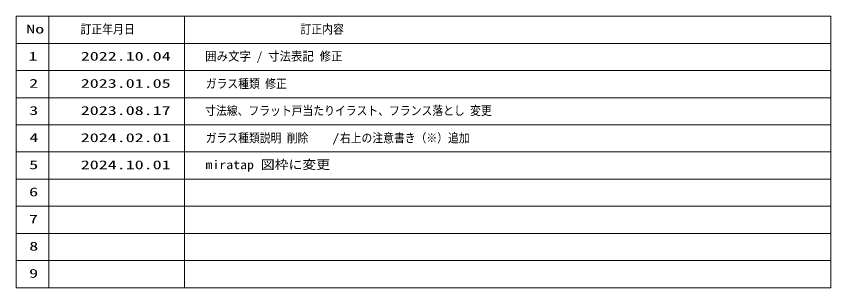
# Model space of a CAD drawing. Units: millimetres, scale not verified. Extents: x -4547 to 4547, y -2284 to 2284.
# Drawn here: x 2297 to 4547, y -2078 to -1328 of the extents above; entities that cross this region are included whole.
import ezdxf
from ezdxf.enums import TextEntityAlignment as Align

# ---------------------------------------------------------------- set-up
doc = ezdxf.new("R2010")
doc.units = ezdxf.units.MM
doc.header["$LTSCALE"] = 20
doc.layers.add('0-5_1図面枠', color=7, linetype='Continuous', lineweight=9)
doc.styles.add('ＭＳ ゴシック', font='')
doc.styles.get('ＭＳ ゴシック').set_extended_font_data('MS Gothic')

# ---------------------------------------------------------------- blocks, each defined once
blk = doc.blocks.new('グループ-134')
at = {"layer": '0-5_1図面枠'}
for p, q in [((74550, -26550), (74550, -41550)), ((82050, -26550), (82050, -41550)), ((72750, -28050), (117750, -28050)), ((72750, -29550), (117750, -29550)), ((72750, -31050), (117750, -31050)), ((72750, -32550), (117750, -32550)), ((72750, -34050), (117750, -34050)), ((72750, -35550), (117750, -35550)), ((72750, -37050), (117750, -37050)), ((72750, -38550), (117750, -38550)), ((72750, -40050), (117750, -40050))]:
    blk.add_line(p, q, dxfattribs=at)
blk.add_lwpolyline([(72750, -26550), (117750, -26550), (117750, -41550), (72750, -41550)], close=True, dxfattribs=at)
blk = doc.blocks.new('図面枠')
at = {"layer": '0-5_1図面枠'}
blk.add_blockref('グループ-134', (0, 0), dxfattribs=at)
at = {"layer": '0-5_1図面枠', "style": 'ＭＳ ゴシック'}
for s, width, p in [('訂正年月日', 0.9, (76300.8, -27657.5)), ('訂正内容', 0.9, (88450.8, -27659)), ('No', 1.5, (73298.2, -27647.6)), ('1', 1.5, (73422.4, -29148.9)), ('2', 1.5, (73462.5, -30647.6)), ('3', 1.5, (73462.5, -32147.6)), ('4', 1.5, (73474.1, -33647.6)), ('5', 1.5, (73462.5, -35147.6)), ('6', 1.5, (73459.4, -36647.6)), ('7', 1.5, (73450.8, -38147.6)), ('8', 1.5, (73465.5, -39647.6)), ('9', 1.5, (73459.4, -41147.6))]:
    blk.add_text(s, height=488.1, dxfattribs=dict(at, width=width)).set_placement(p, align=Align.BOTTOM_LEFT)

msp = doc.modelspace()

# ---------------------------------------------------------------- block references
at = {"layer": '0-5_1図面枠', "xscale": 0.05, "yscale": 0.05}
msp.add_blockref('図面枠', (-1340.62, 0), dxfattribs=at)

# ---------------------------------------------------------------- texts
at = {"layer": '0-5_1図面枠', "style": 'ＭＳ ゴシック'}
for s, height, width, p in [('2022.10.04', 24.34, 1.5, (2475, -1457.44)), ('囲み文字 / 寸法表記 修正', 24.41, 0.95, (2818.7, -1457.59)), ('2023.01.05', 24.34, 1.5, (2475, -1532.44)), ('ガラス種類 修正', 24.34, 0.9, (2820.15, -1533.38)), ('寸法線、フラット戸当たりイラスト、フランス落とし 変更', 24.34, 0.9, (2818.7, -1607.95)), ('2023.08.17', 24.34, 1.5, (2475, -1607.44)), ('2024.02.01', 24.34, 1.5, (2475, -1682.44)), ('ガラス種類説明 削除', 24.34, 0.9, (2820.15, -1683.38)), (' /', 24.41, 1.2, (3149.83, -1683.38)), ('右上の注意書き（※）追加', 24.34, 0.9, (3190.75, -1683.38)), ('2024.10.01', 24.34, 1.5, (2475, -1757.44)), ('miratap 図枠に変更', 24.41, 1.15, (2819.72, -1757.23))]:
    msp.add_text(s, height=height, dxfattribs=dict(at, width=width)).set_placement(p, align=Align.BOTTOM_LEFT)

doc.saveas('drawing.dxf')
